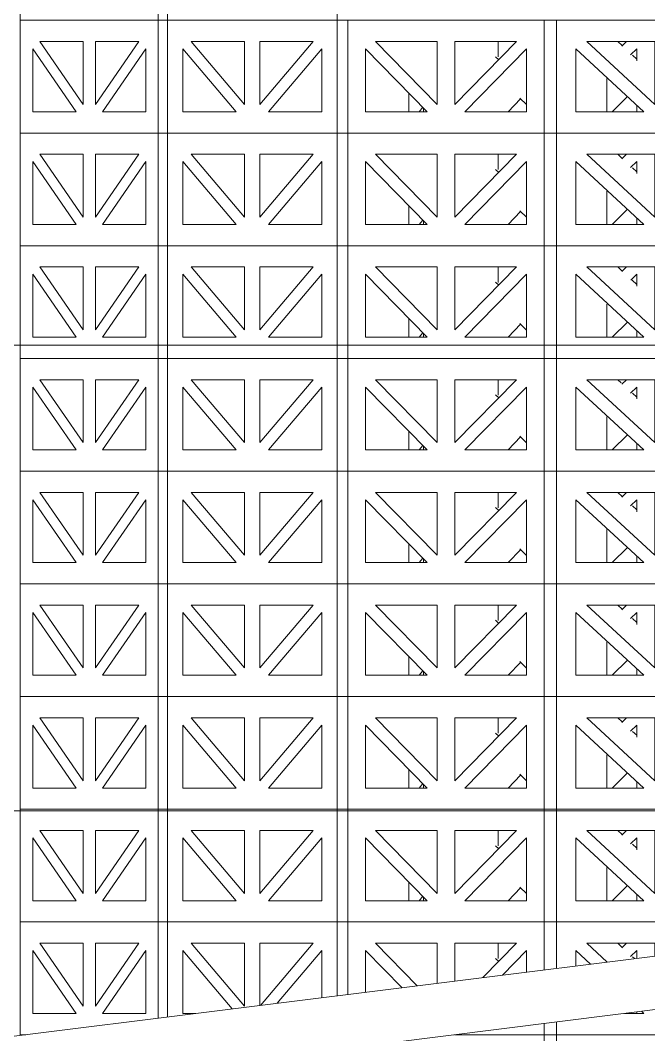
# Model space of a CAD drawing. Header units: millimetres. Extents: x -35517 to 139323, y -3702 to 5999.
# Drawn here: x 105481 to 106072, y 742 to 1696 of the extents above; entities that cross this region are included whole.
import ezdxf

# ---------------------------------------------------------------- set-up
doc = ezdxf.new("R2010")
doc.units = ezdxf.units.MM
for name, color, linetype, lineweight in [('A-FLOR-HRAL', 11, 'Continuous', 5), ('A-GLAZ-CURT', 52, 'Continuous', 5), ('G-ANNO-TEXT', 231, 'Continuous', 5)]:
    doc.layers.add(name, color=color, linetype=linetype, lineweight=lineweight)

# ---------------------------------------------------------------- blocks, each defined once
blk = doc.blocks.new('The BREEZEBLOCK Family1 - The BREEZEBLOCK Family1-V429-GENERAL EAST ELEVATION')
at = {"layer": 'A-GLAZ-CURT'}
for p, q in [((-3090.33, 742), (-3095.47, 742)), ((-2965.68, 636), (-2965.68, 707.19)), ((-3014.14, 661.82), (-2984.47, 704.84)), ((-2996.86, 703.29), (-3014.14, 678.23)), ((-2977.38, 705.73), (-2977.38, 656)), ((-3095.47, 690.97), (-3095.47, 636)), ((-3083.78, 656), (-3083.78, 692.43)), ((-3069.37, 694.23), (-3043, 656)), ((-3038.43, 665.79), (-3058.95, 695.53)), ((-3043, 656), (-3083.78, 656)), ((-2977.38, 656), (-3014.14, 656)), ((-3095.47, 636), (-3038.36, 636)), ((-3014.14, 636), (-2965.68, 636)), ((-2957.17, 636), (-2965.68, 636))]:
    blk.add_line(p, q, dxfattribs=at)
blk = doc.blocks.new('The BREEZEBLOCK Family1 - The BREEZEBLOCK Family1-V431-GENERAL EAST ELEVATION')
at = {"layer": 'A-GLAZ-CURT'}
for p, q in [((-2602.82, 742), (-2687.22, 742)), ((-2602.82, 636), (-2602.82, 742)), ((-2591.41, 742), (-2602.82, 742)), ((-2787.35, 729.48), (-2787.35, 636)), ((-2761.38, 722), (-2703.4, 722)), ((-2703.4, 662.88), (-2761.38, 722)), ((-2703.4, 722), (-2703.4, 662.88)), ((-2686.78, 662.88), (-2686.78, 722)), ((-2686.78, 722), (-2628.8, 722)), ((-2628.8, 722), (-2686.78, 662.88)), ((-2646.19, 722), (-2646.19, 707.53)), ((-2770.73, 656), (-2770.73, 715.12)), ((-2770.73, 715.12), (-2712.75, 656)), ((-2677.42, 656), (-2619.45, 715.12)), ((-2619.45, 715.12), (-2619.45, 656)), ((-2730.14, 673.73), (-2730.14, 656)), ((-2624.95, 668.12), (-2636.84, 656)), ((-2712.75, 656), (-2770.73, 656)), ((-2619.45, 656), (-2677.42, 656)), ((-2787.35, 636), (-2602.82, 636)), ((-2591.41, 636), (-2602.82, 636))]:
    blk.add_line(p, q, dxfattribs=at)
blk = doc.blocks.new('The BREEZEBLOCK Family1 - The BREEZEBLOCK Family1-V415-GENERAL EAST ELEVATION')
at = {"layer": 'A-GLAZ-CURT'}
for p, q in [((-2591.41, 530), (-2591.41, 424)), ((-2387.91, 530), (-2591.41, 530)), ((-2387.91, 424), (-2387.91, 530)), ((-2375.57, 530), (-2387.91, 530)), ((-2562.77, 510), (-2498.83, 510)), ((-2498.83, 450.88), (-2562.77, 510)), ((-2533.59, 510), (-2529.44, 506.16)), ((-2498.83, 510), (-2498.83, 450.88)), ((-2480.49, 450.88), (-2480.49, 510)), ((-2480.49, 510), (-2416.56, 510)), ((-2416.56, 510), (-2480.49, 450.88)), ((-2451.32, 510), (-2451.32, 506.71)), ((-2573.08, 444), (-2573.08, 503.12)), ((-2573.08, 503.12), (-2509.14, 444)), ((-2519.82, 497.27), (-2515.82, 493.57)), ((-2470.18, 444), (-2406.24, 503.12)), ((-2406.24, 503.12), (-2406.24, 444)), ((-2451.32, 488.8), (-2451.32, 477.85)), ((-2543.91, 475.16), (-2543.91, 444)), ((-2406.24, 476.15), (-2412.21, 470.63)), ((-2421.54, 462), (-2441.01, 444)), ((-2509.14, 444), (-2573.08, 444)), ((-2406.24, 444), (-2470.18, 444)), ((-2591.41, 424), (-2387.91, 424)), ((-2375.57, 424), (-2387.91, 424))]:
    blk.add_line(p, q, dxfattribs=at)
blk = doc.blocks.new('The BREEZEBLOCK Family1 - The BREEZEBLOCK Family1-V435-GENERAL EAST ELEVATION')
at = {"layer": 'A-GLAZ-CURT'}
for p, q in [((-3095.47, 848), (-3095.47, 742)), ((-2965.68, 848), (-3095.47, 848)), ((-2965.68, 757.58), (-2965.68, 848)), ((-2957.17, 848), (-2965.68, 848)), ((-3083.78, 762), (-3083.78, 821.12)), ((-3083.78, 821.12), (-3043, 762)), ((-3077.2, 828), (-3036.43, 828)), ((-3036.43, 768.88), (-3077.2, 828)), ((-3036.43, 828), (-3036.43, 768.88)), ((-3024.73, 768.88), (-3024.73, 828)), ((-3024.73, 828), (-2983.95, 828)), ((-2983.95, 828), (-3024.73, 768.88)), ((-3018.16, 762), (-2977.38, 821.12)), ((-2977.38, 821.12), (-2977.38, 762)), ((-3043, 762), (-3083.78, 762)), ((-2977.38, 762), (-3018.16, 762)), ((-3095.47, 742), (-3090.33, 742))]:
    blk.add_line(p, q, dxfattribs=at)
blk = doc.blocks.new('The BREEZEBLOCK Family1 - The BREEZEBLOCK Family1-V436-GENERAL EAST ELEVATION')
at = {"layer": 'A-GLAZ-CURT'}
for p, q in [((-2957.17, 848), (-2957.17, 758.64)), ((-2797.48, 848), (-2957.17, 848)), ((-2797.48, 778.61), (-2797.48, 848)), ((-2787.35, 848), (-2797.48, 848)), ((-2942.78, 762), (-2942.78, 821.12)), ((-2942.78, 821.12), (-2896.23, 766.26)), ((-2934.69, 828), (-2884.52, 828)), ((-2884.52, 768.88), (-2934.69, 828)), ((-2884.52, 828), (-2884.52, 768.88)), ((-2870.13, 769.52), (-2870.13, 828)), ((-2870.13, 828), (-2819.96, 828)), ((-2819.96, 828), (-2869.51, 769.6)), ((-2853.93, 771.55), (-2811.86, 821.12)), ((-2811.86, 821.12), (-2811.86, 776.81)), ((-2930.33, 762), (-2942.78, 762))]:
    blk.add_line(p, q, dxfattribs=at)
blk = doc.blocks.new('The BREEZEBLOCK Family1 - The BREEZEBLOCK Family1-V437-GENERAL EAST ELEVATION')
at = {"layer": 'A-GLAZ-CURT'}
for p, q in [((-2787.35, 848), (-2787.35, 779.87)), ((-2602.82, 848), (-2787.35, 848)), ((-2602.82, 802.94), (-2602.82, 848)), ((-2591.41, 848), (-2602.82, 848)), ((-2770.73, 781.95), (-2770.73, 821.12)), ((-2770.73, 821.12), (-2736.51, 786.23)), ((-2761.38, 828), (-2703.4, 828)), ((-2722.17, 788.02), (-2761.38, 828)), ((-2703.4, 828), (-2703.4, 790.37)), ((-2686.78, 792.44), (-2686.78, 828)), ((-2686.78, 828), (-2628.8, 828)), ((-2628.8, 828), (-2660.44, 795.74)), ((-2646.19, 828), (-2646.19, 813.53)), ((-2642.1, 798.03), (-2619.45, 821.12)), ((-2619.45, 821.12), (-2619.45, 800.86)), ((-2602.82, 742), (-2602.82, 752.55)), ((-2687.22, 742), (-2602.82, 742)), ((-2591.41, 742), (-2602.82, 742))]:
    blk.add_line(p, q, dxfattribs=at)
blk = doc.blocks.new('The BREEZEBLOCK Family1 - The BREEZEBLOCK Family1-V438-GENERAL EAST ELEVATION')
at = {"layer": 'A-GLAZ-CURT'}
for p, q in [((-2591.41, 848), (-2591.41, 804.36)), ((-2387.91, 848), (-2591.41, 848)), ((-2387.91, 829.8), (-2387.91, 848)), ((-2375.57, 848), (-2387.91, 848)), ((-2573.08, 806.66), (-2573.08, 821.12)), ((-2573.08, 821.12), (-2559.3, 808.38)), ((-2562.77, 828), (-2498.83, 828)), ((-2543.66, 810.33), (-2562.77, 828)), ((-2533.59, 828), (-2529.44, 824.16)), ((-2498.83, 828), (-2498.83, 815.94)), ((-2480.49, 818.23), (-2480.49, 828)), ((-2480.49, 828), (-2416.56, 828)), ((-2451.32, 828), (-2451.32, 824.71)), ((-2416.56, 828), (-2418.78, 825.94)), ((-2519.82, 815.27), (-2517.96, 813.55)), ((-2427.53, 774.46), (-2441.01, 762)), ((-2406.24, 776.18), (-2406.24, 762)), ((-2387.91, 742), (-2387.91, 779.41)), ((-2511.29, 763.99), (-2509.14, 762)), ((-2470.18, 762), (-2461.27, 770.24)), ((-2591.41, 753.98), (-2591.41, 742)), ((-2509.14, 762), (-2527.22, 762)), ((-2406.24, 762), (-2470.18, 762)), ((-2591.41, 742), (-2387.91, 742)), ((-2375.57, 742), (-2387.91, 742))]:
    blk.add_line(p, q, dxfattribs=at)
blk = doc.blocks.new('The BREEZEBLOCK Family1 - The BREEZEBLOCK Family1-V441-GENERAL EAST ELEVATION')
at = {"layer": 'A-GLAZ-CURT'}
for p, q in [((-3095.47, 954), (-3095.47, 848)), ((-2965.68, 954), (-3095.47, 954)), ((-2965.68, 848), (-2965.68, 954)), ((-2957.17, 954), (-2965.68, 954)), ((-3083.78, 868), (-3083.78, 927.12)), ((-3083.78, 927.12), (-3043, 868)), ((-3077.2, 934), (-3036.43, 934)), ((-3036.43, 874.88), (-3077.2, 934)), ((-3036.43, 934), (-3036.43, 874.88)), ((-3024.73, 874.88), (-3024.73, 934)), ((-3024.73, 934), (-2983.95, 934)), ((-2983.95, 934), (-3024.73, 874.88)), ((-3018.16, 868), (-2977.38, 927.12)), ((-2977.38, 927.12), (-2977.38, 868)), ((-3043, 868), (-3083.78, 868)), ((-2977.38, 868), (-3018.16, 868)), ((-3095.47, 848), (-2965.68, 848)), ((-2957.17, 848), (-2965.68, 848))]:
    blk.add_line(p, q, dxfattribs=at)
blk = doc.blocks.new('The BREEZEBLOCK Family1 - The BREEZEBLOCK Family1-V442-GENERAL EAST ELEVATION')
at = {"layer": 'A-GLAZ-CURT'}
for p, q in [((-2957.17, 954), (-2957.17, 848)), ((-2797.48, 954), (-2957.17, 954)), ((-2797.48, 848), (-2797.48, 954)), ((-2787.35, 954), (-2797.48, 954)), ((-2942.78, 868), (-2942.78, 927.12)), ((-2942.78, 927.12), (-2892.61, 868)), ((-2934.69, 934), (-2884.52, 934)), ((-2884.52, 874.88), (-2934.69, 934)), ((-2884.52, 934), (-2884.52, 874.88)), ((-2870.13, 874.88), (-2870.13, 934)), ((-2870.13, 934), (-2819.96, 934)), ((-2819.96, 934), (-2870.13, 874.88)), ((-2862.04, 868), (-2811.86, 927.12)), ((-2811.86, 927.12), (-2811.86, 868)), ((-2892.61, 868), (-2942.78, 868)), ((-2811.86, 868), (-2862.04, 868)), ((-2957.17, 848), (-2797.48, 848)), ((-2787.35, 848), (-2797.48, 848))]:
    blk.add_line(p, q, dxfattribs=at)
blk = doc.blocks.new('The BREEZEBLOCK Family1 - The BREEZEBLOCK Family1-V414-GENERAL EAST ELEVATION')
at = {"layer": 'A-GLAZ-CURT'}
for p, q in [((-2787.35, 530), (-2787.35, 424)), ((-2602.82, 530), (-2787.35, 530)), ((-2602.82, 424), (-2602.82, 530)), ((-2591.41, 530), (-2602.82, 530)), ((-2761.38, 510), (-2703.4, 510)), ((-2703.4, 450.88), (-2761.38, 510)), ((-2703.4, 510), (-2703.4, 450.88)), ((-2686.78, 450.88), (-2686.78, 510)), ((-2686.78, 510), (-2628.8, 510)), ((-2628.8, 510), (-2686.78, 450.88)), ((-2646.19, 510), (-2646.19, 495.53)), ((-2770.73, 444), (-2770.73, 503.12)), ((-2770.73, 503.12), (-2712.75, 444)), ((-2677.42, 444), (-2619.45, 503.12)), ((-2619.45, 503.12), (-2619.45, 444)), ((-2730.14, 461.73), (-2730.14, 444)), ((-2624.95, 456.12), (-2636.84, 444)), ((-2712.75, 444), (-2770.73, 444)), ((-2619.45, 444), (-2677.42, 444)), ((-2787.35, 424), (-2602.82, 424)), ((-2591.41, 424), (-2602.82, 424))]:
    blk.add_line(p, q, dxfattribs=at)
blk = doc.blocks.new('The BREEZEBLOCK Family1 - The BREEZEBLOCK Family1-V447-GENERAL EAST ELEVATION')
at = {"layer": 'A-GLAZ-CURT'}
for p, q in [((-2591.41, 1378), (-2591.41, 1272)), ((-2387.91, 1378), (-2591.41, 1378)), ((-2387.91, 1272), (-2387.91, 1378)), ((-2375.57, 1378), (-2387.91, 1378)), ((-2562.77, 1358), (-2498.83, 1358)), ((-2498.83, 1298.88), (-2562.77, 1358)), ((-2533.59, 1358), (-2530.5, 1355.14)), ((-2498.83, 1358), (-2498.83, 1298.88)), ((-2480.49, 1298.88), (-2480.49, 1358)), ((-2480.49, 1358), (-2416.56, 1358)), ((-2416.56, 1358), (-2480.49, 1298.88)), ((-2451.32, 1358), (-2451.32, 1355.14)), ((-2573.08, 1292), (-2573.08, 1351.12)), ((-2573.08, 1351.12), (-2509.14, 1292)), ((-2519.82, 1345.27), (-2515.82, 1341.57)), ((-2470.18, 1292), (-2406.24, 1351.12)), ((-2406.24, 1351.12), (-2406.24, 1292)), ((-2451.32, 1336.8), (-2451.32, 1325.85)), ((-2543.91, 1323.16), (-2543.91, 1292)), ((-2406.24, 1324.15), (-2412.21, 1318.63)), ((-2421.54, 1310), (-2441.01, 1292)), ((-2509.14, 1292), (-2573.08, 1292)), ((-2406.24, 1292), (-2470.18, 1292)), ((-2591.41, 1272), (-2387.91, 1272)), ((-2375.57, 1272), (-2387.91, 1272))]:
    blk.add_line(p, q, dxfattribs=at)
blk = doc.blocks.new('The BREEZEBLOCK Family1 - The BREEZEBLOCK Family1-V448-GENERAL EAST ELEVATION')
at = {"layer": 'A-GLAZ-CURT'}
for p, q in [((-2591.41, 1484), (-2591.41, 1378)), ((-2387.91, 1484), (-2591.41, 1484)), ((-2387.91, 1378), (-2387.91, 1484)), ((-2375.57, 1484), (-2387.91, 1484)), ((-2562.77, 1464), (-2498.83, 1464)), ((-2498.83, 1404.88), (-2562.77, 1464)), ((-2533.59, 1464), (-2529.44, 1460.16)), ((-2498.83, 1464), (-2498.83, 1404.88)), ((-2480.49, 1404.88), (-2480.49, 1464)), ((-2480.49, 1464), (-2416.56, 1464)), ((-2416.56, 1464), (-2480.49, 1404.88)), ((-2451.32, 1464), (-2451.32, 1460.71)), ((-2573.08, 1398), (-2573.08, 1457.12)), ((-2573.08, 1457.12), (-2509.14, 1398)), ((-2520.21, 1451.63), (-2515.82, 1447.57)), ((-2470.18, 1398), (-2406.24, 1457.12)), ((-2406.24, 1457.12), (-2406.24, 1398)), ((-2451.32, 1442.8), (-2451.32, 1431.85)), ((-2543.91, 1429.16), (-2543.91, 1398)), ((-2406.24, 1430.15), (-2412.21, 1424.63)), ((-2421.54, 1416), (-2441.01, 1398)), ((-2509.14, 1398), (-2573.08, 1398)), ((-2406.24, 1398), (-2470.18, 1398)), ((-2591.41, 1378), (-2387.91, 1378)), ((-2375.57, 1378), (-2387.91, 1378))]:
    blk.add_line(p, q, dxfattribs=at)
blk = doc.blocks.new('The BREEZEBLOCK Family1 - The BREEZEBLOCK Family1-V449-GENERAL EAST ELEVATION')
at = {"layer": 'A-GLAZ-CURT'}
for p, q in [((-2591.41, 1590), (-2591.41, 1484)), ((-2387.91, 1590), (-2591.41, 1590)), ((-2387.91, 1484), (-2387.91, 1590)), ((-2375.57, 1590), (-2387.91, 1590)), ((-2562.77, 1570), (-2498.83, 1570)), ((-2498.83, 1510.88), (-2562.77, 1570)), ((-2533.59, 1570), (-2529.44, 1566.16)), ((-2498.83, 1570), (-2498.83, 1510.88)), ((-2480.49, 1510.88), (-2480.49, 1570)), ((-2480.49, 1570), (-2416.56, 1570)), ((-2416.56, 1570), (-2480.49, 1510.88)), ((-2451.32, 1570), (-2451.32, 1566.71)), ((-2573.08, 1504), (-2573.08, 1563.12)), ((-2573.08, 1563.12), (-2509.14, 1504)), ((-2519.82, 1557.27), (-2515.82, 1553.57)), ((-2470.18, 1504), (-2406.24, 1563.12)), ((-2406.24, 1563.12), (-2406.24, 1504)), ((-2451.32, 1548.12), (-2451.32, 1537.85)), ((-2406.24, 1536.15), (-2412.21, 1530.63)), ((-2543.91, 1535.16), (-2543.91, 1504)), ((-2421.54, 1522), (-2441.01, 1504)), ((-2509.14, 1504), (-2573.08, 1504)), ((-2406.24, 1504), (-2470.18, 1504)), ((-2591.41, 1484), (-2387.91, 1484)), ((-2375.57, 1484), (-2387.91, 1484))]:
    blk.add_line(p, q, dxfattribs=at)
blk = doc.blocks.new('The BREEZEBLOCK Family1 - The BREEZEBLOCK Family1-V451-GENERAL EAST ELEVATION')
at = {"layer": 'A-GLAZ-CURT'}
for p, q in [((-2591.41, 1696), (-2591.41, 1590)), ((-2387.91, 1696), (-2591.41, 1696)), ((-2387.91, 1590), (-2387.91, 1696)), ((-2375.57, 1696), (-2387.91, 1696)), ((-2562.77, 1676), (-2498.83, 1676)), ((-2498.83, 1616.88), (-2562.77, 1676)), ((-2533.59, 1676), (-2529.44, 1672.16)), ((-2498.83, 1676), (-2498.83, 1616.88)), ((-2480.49, 1616.88), (-2480.49, 1676)), ((-2480.49, 1676), (-2416.56, 1676)), ((-2416.56, 1676), (-2480.49, 1616.88)), ((-2451.32, 1676), (-2451.32, 1672.71)), ((-2573.08, 1610), (-2573.08, 1669.12)), ((-2573.08, 1669.12), (-2509.14, 1610)), ((-2519.82, 1663.27), (-2515.82, 1659.57)), ((-2470.18, 1610), (-2406.24, 1669.12)), ((-2406.24, 1669.12), (-2406.24, 1610)), ((-2451.32, 1654.8), (-2451.32, 1644.61)), ((-2543.91, 1641.16), (-2543.91, 1610)), ((-2406.24, 1642.15), (-2412.21, 1636.63)), ((-2421.54, 1628), (-2441.01, 1610)), ((-2509.14, 1610), (-2573.08, 1610)), ((-2406.24, 1610), (-2470.18, 1610)), ((-2591.41, 1590), (-2387.91, 1590)), ((-2375.57, 1590), (-2387.91, 1590))]:
    blk.add_line(p, q, dxfattribs=at)
blk = doc.blocks.new('The BREEZEBLOCK Family1 - The BREEZEBLOCK Family1-V544-GENERAL EAST ELEVATION')
at = {"layer": 'A-GLAZ-CURT'}
for p, q in [((-2525.53, 828), (-2529.96, 823.64)), ((-2521.58, 815.46), (-2515.82, 821.12)), ((-2515.82, 821.12), (-2515.82, 813.81)), ((-2645.62, 810.85), (-2648.56, 813.74)), ((-2515.82, 763.42), (-2515.82, 762))]:
    blk.add_line(p, q, dxfattribs=at)
blk = doc.blocks.new('The BREEZEBLOCK Family1 - The BREEZEBLOCK Family1-V526-GENERAL EAST ELEVATION')
at = {"layer": 'A-GLAZ-CURT'}
for p, q in [((-2716.83, 130.16), (-2720.52, 126)), ((-2716.22, 129.54), (-2716.22, 126))]:
    blk.add_line(p, q, dxfattribs=at)
blk = doc.blocks.new('The BREEZEBLOCK Family1 - The BREEZEBLOCK Family1-V536-GENERAL EAST ELEVATION')
at = {"layer": 'A-GLAZ-CURT'}
for p, q in [((-2525.53, 510), (-2529.96, 505.64)), ((-2521.58, 497.46), (-2515.82, 503.12)), ((-2515.82, 503.12), (-2515.82, 491.85)), ((-2645.62, 492.85), (-2648.56, 495.74)), ((-2524.53, 458.23), (-2539.01, 444)), ((-2625.72, 456.87), (-2619.45, 450.71)), ((-2515.82, 450.18), (-2515.82, 444))]:
    blk.add_line(p, q, dxfattribs=at)
blk = doc.blocks.new('The BREEZEBLOCK Family1 - The BREEZEBLOCK Family1-V552-GENERAL EAST ELEVATION')
at = {"layer": 'A-GLAZ-CURT'}
for p, q in [((-2525.53, 1464), (-2529.96, 1459.64)), ((-2521.41, 1451.63), (-2515.82, 1457.12)), ((-2515.82, 1457.12), (-2515.82, 1445.85)), ((-2645.62, 1446.85), (-2648.56, 1449.74)), ((-2524.53, 1412.23), (-2539.01, 1398)), ((-2625.72, 1410.87), (-2619.45, 1404.71)), ((-2515.82, 1404.18), (-2515.82, 1398))]:
    blk.add_line(p, q, dxfattribs=at)
blk = doc.blocks.new('Top Rail Type - Top Rail_Internal_-1115820-GENERAL EAST ELEVATION')
at = {"layer": 'A-FLOR-HRAL'}
for p, q in [((-1049.33, 997.13), (-4141.84, 610.56)), ((-4141.84, 560.17), (-1049.33, 946.74))]:
    blk.add_line(p, q, dxfattribs=at)

msp = doc.modelspace()

# ---------------------------------------------------------------- linework, layer by layer
at = {"layer": 'G-ANNO-TEXT', "color": 7}
for p, q in [((107572.71, 1390.59), (102854.39, 1390.59)), ((109001, 952.67), (102854.39, 952.67))]:
    msp.add_line(p, q, dxfattribs=at)

# ---------------------------------------------------------------- block references
at = {"layer": 'A-FLOR-HRAL'}
msp.add_blockref('Top Rail Type - Top Rail_Internal_-1115820-GENERAL EAST ELEVATION', (108576.23, 0), dxfattribs=at)
at = {"layer": 'A-GLAZ-CURT'}
for name, p in [('The BREEZEBLOCK Family1 - The BREEZEBLOCK Family1-V441-GENERAL EAST ELEVATION', (108576.23, 848)), ('The BREEZEBLOCK Family1 - The BREEZEBLOCK Family1-V442-GENERAL EAST ELEVATION', (108576.23, 848)), ('The BREEZEBLOCK Family1 - The BREEZEBLOCK Family1-V441-GENERAL EAST ELEVATION', (108576.23, 742)), ('The BREEZEBLOCK Family1 - The BREEZEBLOCK Family1-V442-GENERAL EAST ELEVATION', (108576.23, 742)), ('The BREEZEBLOCK Family1 - The BREEZEBLOCK Family1-V414-GENERAL EAST ELEVATION', (108576.23, 1166)), ('The BREEZEBLOCK Family1 - The BREEZEBLOCK Family1-V451-GENERAL EAST ELEVATION', (108576.23, 0)), ('The BREEZEBLOCK Family1 - The BREEZEBLOCK Family1-V536-GENERAL EAST ELEVATION', (108576.23, 1166)), ('The BREEZEBLOCK Family1 - The BREEZEBLOCK Family1-V526-GENERAL EAST ELEVATION', (108576.23, 1484)), ('The BREEZEBLOCK Family1 - The BREEZEBLOCK Family1-V441-GENERAL EAST ELEVATION', (108576.23, 636)), ('The BREEZEBLOCK Family1 - The BREEZEBLOCK Family1-V442-GENERAL EAST ELEVATION', (108576.23, 636)), ('The BREEZEBLOCK Family1 - The BREEZEBLOCK Family1-V414-GENERAL EAST ELEVATION', (108576.23, 1060)), ('The BREEZEBLOCK Family1 - The BREEZEBLOCK Family1-V449-GENERAL EAST ELEVATION', (108576.23, 0)), ('The BREEZEBLOCK Family1 - The BREEZEBLOCK Family1-V536-GENERAL EAST ELEVATION', (108576.23, 1060)), ('The BREEZEBLOCK Family1 - The BREEZEBLOCK Family1-V526-GENERAL EAST ELEVATION', (108576.23, 1378)), ('The BREEZEBLOCK Family1 - The BREEZEBLOCK Family1-V441-GENERAL EAST ELEVATION', (108576.23, 530)), ('The BREEZEBLOCK Family1 - The BREEZEBLOCK Family1-V442-GENERAL EAST ELEVATION', (108576.23, 530)), ('The BREEZEBLOCK Family1 - The BREEZEBLOCK Family1-V414-GENERAL EAST ELEVATION', (108576.23, 954)), ('The BREEZEBLOCK Family1 - The BREEZEBLOCK Family1-V448-GENERAL EAST ELEVATION', (108576.23, 0)), ('The BREEZEBLOCK Family1 - The BREEZEBLOCK Family1-V552-GENERAL EAST ELEVATION', (108576.23, 0)), ('The BREEZEBLOCK Family1 - The BREEZEBLOCK Family1-V526-GENERAL EAST ELEVATION', (108576.23, 1272)), ('The BREEZEBLOCK Family1 - The BREEZEBLOCK Family1-V441-GENERAL EAST ELEVATION', (108576.23, 424)), ('The BREEZEBLOCK Family1 - The BREEZEBLOCK Family1-V442-GENERAL EAST ELEVATION', (108576.23, 424)), ('The BREEZEBLOCK Family1 - The BREEZEBLOCK Family1-V414-GENERAL EAST ELEVATION', (108576.23, 848)), ('The BREEZEBLOCK Family1 - The BREEZEBLOCK Family1-V447-GENERAL EAST ELEVATION', (108576.23, 0)), ('The BREEZEBLOCK Family1 - The BREEZEBLOCK Family1-V536-GENERAL EAST ELEVATION', (108576.23, 848)), ('The BREEZEBLOCK Family1 - The BREEZEBLOCK Family1-V526-GENERAL EAST ELEVATION', (108576.23, 1166)), ('The BREEZEBLOCK Family1 - The BREEZEBLOCK Family1-V441-GENERAL EAST ELEVATION', (108576.23, 318)), ('The BREEZEBLOCK Family1 - The BREEZEBLOCK Family1-V442-GENERAL EAST ELEVATION', (108576.23, 318)), ('The BREEZEBLOCK Family1 - The BREEZEBLOCK Family1-V414-GENERAL EAST ELEVATION', (108576.23, 742)), ('The BREEZEBLOCK Family1 - The BREEZEBLOCK Family1-V415-GENERAL EAST ELEVATION', (108576.23, 742)), ('The BREEZEBLOCK Family1 - The BREEZEBLOCK Family1-V536-GENERAL EAST ELEVATION', (108576.23, 742)), ('The BREEZEBLOCK Family1 - The BREEZEBLOCK Family1-V526-GENERAL EAST ELEVATION', (108576.23, 1060)), ('The BREEZEBLOCK Family1 - The BREEZEBLOCK Family1-V441-GENERAL EAST ELEVATION', (108576.23, 212)), ('The BREEZEBLOCK Family1 - The BREEZEBLOCK Family1-V442-GENERAL EAST ELEVATION', (108576.23, 212)), ('The BREEZEBLOCK Family1 - The BREEZEBLOCK Family1-V414-GENERAL EAST ELEVATION', (108576.23, 636)), ('The BREEZEBLOCK Family1 - The BREEZEBLOCK Family1-V415-GENERAL EAST ELEVATION', (108576.23, 636)), ('The BREEZEBLOCK Family1 - The BREEZEBLOCK Family1-V536-GENERAL EAST ELEVATION', (108576.23, 636)), ('The BREEZEBLOCK Family1 - The BREEZEBLOCK Family1-V526-GENERAL EAST ELEVATION', (108576.23, 954)), ('The BREEZEBLOCK Family1 - The BREEZEBLOCK Family1-V441-GENERAL EAST ELEVATION', (108576.23, 106)), ('The BREEZEBLOCK Family1 - The BREEZEBLOCK Family1-V442-GENERAL EAST ELEVATION', (108576.23, 106)), ('The BREEZEBLOCK Family1 - The BREEZEBLOCK Family1-V414-GENERAL EAST ELEVATION', (108576.23, 530)), ('The BREEZEBLOCK Family1 - The BREEZEBLOCK Family1-V415-GENERAL EAST ELEVATION', (108576.23, 530)), ('The BREEZEBLOCK Family1 - The BREEZEBLOCK Family1-V536-GENERAL EAST ELEVATION', (108576.23, 530)), ('The BREEZEBLOCK Family1 - The BREEZEBLOCK Family1-V526-GENERAL EAST ELEVATION', (108576.23, 848)), ('The BREEZEBLOCK Family1 - The BREEZEBLOCK Family1-V441-GENERAL EAST ELEVATION', (108576.23, 0)), ('The BREEZEBLOCK Family1 - The BREEZEBLOCK Family1-V442-GENERAL EAST ELEVATION', (108576.23, 0)), ('The BREEZEBLOCK Family1 - The BREEZEBLOCK Family1-V414-GENERAL EAST ELEVATION', (108576.23, 424)), ('The BREEZEBLOCK Family1 - The BREEZEBLOCK Family1-V415-GENERAL EAST ELEVATION', (108576.23, 424)), ('The BREEZEBLOCK Family1 - The BREEZEBLOCK Family1-V536-GENERAL EAST ELEVATION', (108576.23, 424)), ('The BREEZEBLOCK Family1 - The BREEZEBLOCK Family1-V526-GENERAL EAST ELEVATION', (108576.23, 742)), ('The BREEZEBLOCK Family1 - The BREEZEBLOCK Family1-V435-GENERAL EAST ELEVATION', (108576.23, 0)), ('The BREEZEBLOCK Family1 - The BREEZEBLOCK Family1-V436-GENERAL EAST ELEVATION', (108576.23, 0)), ('The BREEZEBLOCK Family1 - The BREEZEBLOCK Family1-V437-GENERAL EAST ELEVATION', (108576.23, 0)), ('The BREEZEBLOCK Family1 - The BREEZEBLOCK Family1-V438-GENERAL EAST ELEVATION', (108576.23, 0)), ('The BREEZEBLOCK Family1 - The BREEZEBLOCK Family1-V544-GENERAL EAST ELEVATION', (108576.23, 0)), ('The BREEZEBLOCK Family1 - The BREEZEBLOCK Family1-V429-GENERAL EAST ELEVATION', (108576.23, 0)), ('The BREEZEBLOCK Family1 - The BREEZEBLOCK Family1-V431-GENERAL EAST ELEVATION', (108576.23, 0)), ('The BREEZEBLOCK Family1 - The BREEZEBLOCK Family1-V415-GENERAL EAST ELEVATION', (108576.23, 212))]:
    msp.add_blockref(name, p, dxfattribs=at)

doc.saveas('drawing.dxf')
